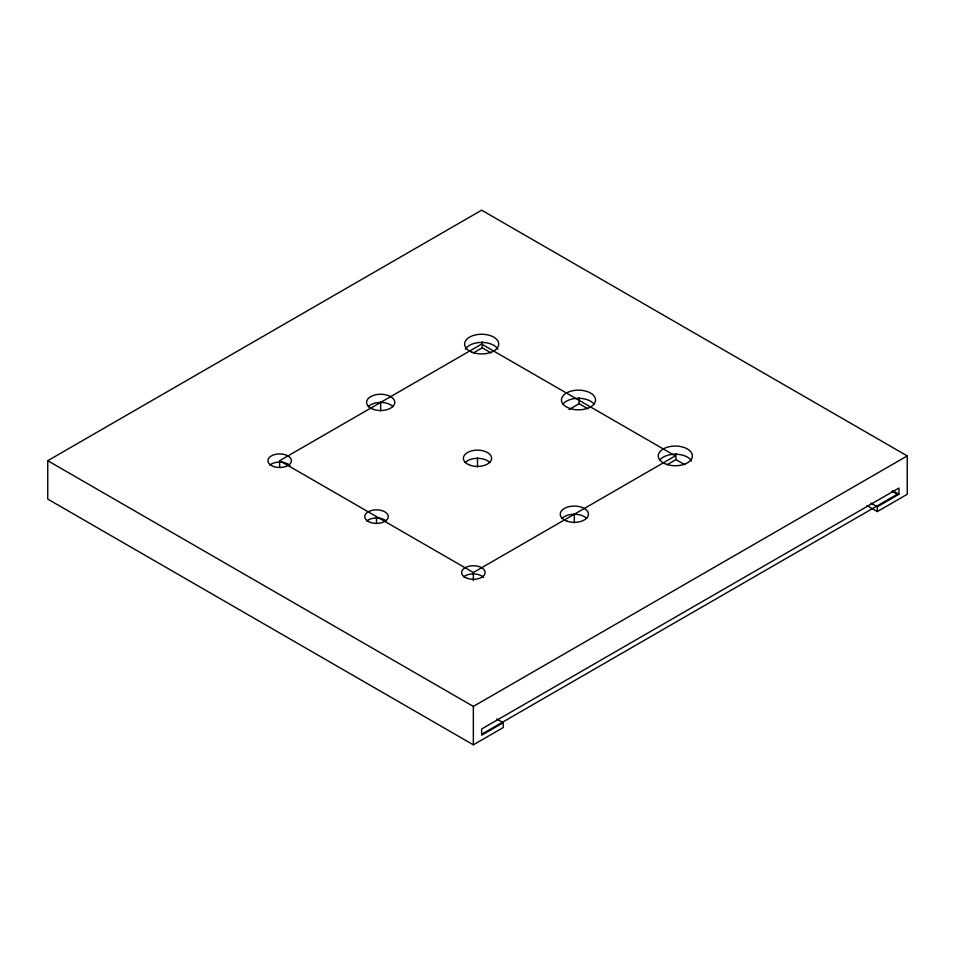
<?xml version="1.0" encoding="UTF-8"?>
<svg xmlns="http://www.w3.org/2000/svg" width="955" height="955" viewBox="0 0 955 955"><rect width="100%" height="100%" fill="white"/><g stroke="black" fill="none" stroke-linecap="round" stroke-linejoin="round"><path stroke-width="1.43" d="M496.815 719.008L503.273 722.732L503.273 727.531L473.346 744.816L47.75 499.095L47.75 460.704L481.654 210.184L907.25 455.905L907.25 494.296L877.323 511.57L866.997 505.613M473.465 352.896L482.275 347.799L491.097 352.896M569.049 409.528L579.124 403.714L587.934 408.8M667.139 464.715L675.961 459.618L684.783 464.715M47.75 460.704L473.346 706.413L907.25 455.905M481.654 734.252L897.27 494.296L892.113 491.312M503.273 722.732L481.654 735.207L481.654 728.975L898.942 488.053L898.942 494.296L877.323 506.771L870.865 503.046M892.483 490.572L898.942 494.296M877.323 506.771L877.323 511.57M675.961 453.721L675.961 459.618M579.124 397.805L579.124 403.714M574.337 513.993L574.337 522.851M482.275 341.902L482.275 347.799M477.5 458.078L477.5 466.947M473.346 573.227L473.346 580.604M473.346 706.413L473.346 744.816M380.663 402.174L380.663 411.032M376.509 517.312L376.509 523.221M279.66 461.408L279.66 467.305M368.332 406.603A14.11 8.141 0 0 1 380.663 402.413A14.11 8.141 0 0 1 392.994 406.603M366.815 520.929A11.758 6.792 0 0 1 386.19 520.929M463.653 576.832A11.758 6.792 0 0 1 483.624 577.393M562.006 518.422A14.11 8.141 0 0 1 574.337 514.232A14.11 8.141 0 0 1 586.668 518.422M465.169 462.507A14.11 8.141 0 0 1 477.5 458.316A14.11 8.141 0 0 1 489.831 462.507M659.69 460.155A17.047 9.837 0 0 1 676.188 454.234A17.047 9.837 0 0 1 691.575 461.074M562.853 404.24A17.047 9.837 0 0 1 578.491 398.307A17.047 9.837 0 0 1 594.141 404.24M465.419 349.255A17.047 9.837 0 0 1 481.654 342.403A17.047 9.837 0 0 1 497.901 349.255M269.895 465.085A11.758 6.792 0 0 1 289.95 465.563M481.654 344.087L279.66 460.704L473.346 572.523L675.34 455.905L481.654 344.087M373.608 409.444A14.11 8.141 0 0 0 394.773 402.389A14.11 8.141 0 0 0 373.608 395.346A14.11 8.141 0 0 0 373.608 409.444M370.624 522.492A11.758 6.792 0 0 0 388.255 516.607A11.758 6.792 0 0 0 370.624 510.734A11.758 6.792 0 0 0 370.624 522.492M467.461 578.396A11.758 6.792 0 0 0 485.104 572.523A11.758 6.792 0 0 0 467.461 566.649A11.758 6.792 0 0 0 467.461 578.396M567.282 521.263A14.11 8.141 0 0 0 588.447 514.208A14.11 8.141 0 0 0 567.282 507.165A14.11 8.141 0 0 0 567.282 521.263M470.445 465.36A14.11 8.141 0 0 0 491.61 458.305A14.11 8.141 0 0 0 470.445 451.249A14.11 8.141 0 0 0 470.445 465.36M666.817 464.428A17.047 9.837 0 0 0 692.375 455.905A17.047 9.837 0 0 0 666.817 447.382A17.047 9.837 0 0 0 666.817 464.428M569.968 408.513A17.047 9.837 0 0 0 595.538 399.99A17.047 9.837 0 0 0 569.968 391.466A17.047 9.837 0 0 0 569.968 408.513M472.104 352.24A17.047 9.837 0 0 0 498.653 344.791A17.047 9.837 0 0 0 474.205 335.229A17.047 9.837 0 0 0 472.104 352.24M273.787 466.577A11.758 6.792 0 0 0 291.418 460.704A11.758 6.792 0 0 0 273.787 454.831A11.758 6.792 0 0 0 273.787 466.577"/></g></svg>
